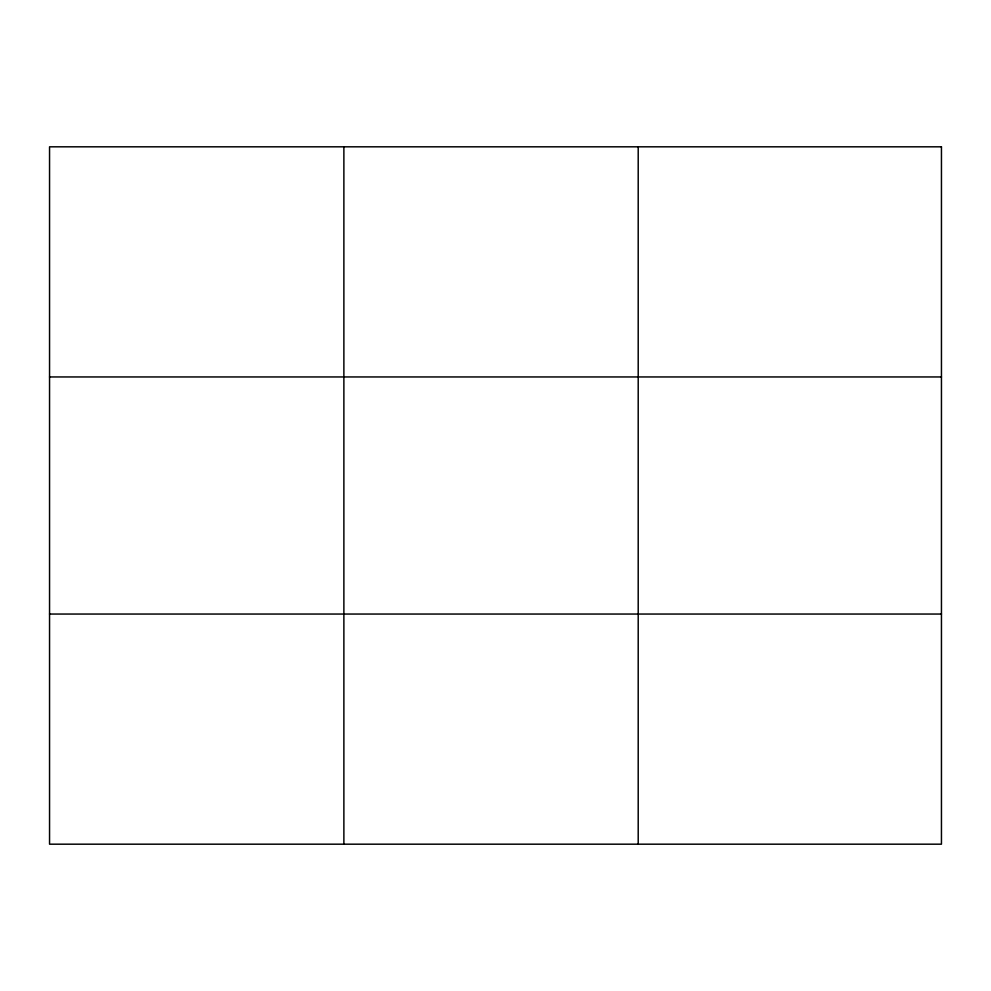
<?xml version="1.0" encoding="UTF-8"?>
<svg xmlns="http://www.w3.org/2000/svg" width="991" height="991" viewBox="0 0 991 991"><rect width="100%" height="100%" fill="white"/><g stroke="black" fill="none" stroke-linecap="round" stroke-linejoin="round"><path stroke-width="1.49" d="M343.877 844.183L343.877 146.817M638.204 844.183L638.204 146.817M49.55 376.952L941.45 376.952M49.55 614.048L941.45 614.048M941.45 146.817L49.55 146.817L49.55 844.183L941.45 844.183L941.45 146.817"/></g></svg>
